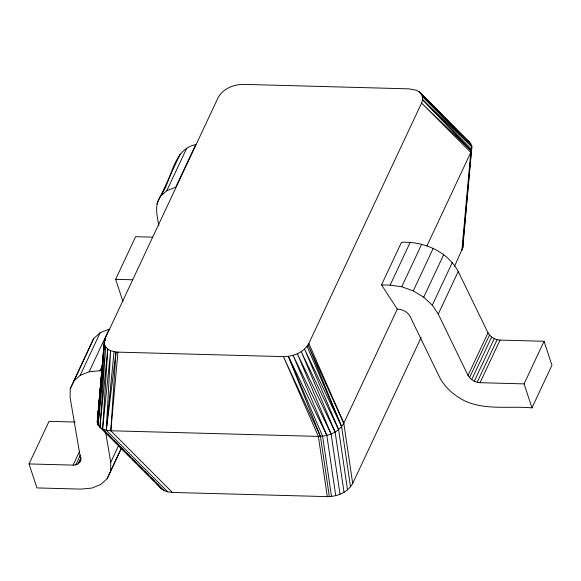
<?xml version="1.0" encoding="UTF-8"?>
<svg xmlns="http://www.w3.org/2000/svg" width="581" height="581" viewBox="0 0 581 581"><rect width="100%" height="100%" fill="white"/><g stroke="black" fill="none" stroke-linecap="round" stroke-linejoin="round"><path stroke-width="0.87" d="M73.693 381.18L80.178 375.341L89.162 371.76L109.141 329.158L100.157 332.739L93.672 338.578L70.243 388.805L70.112 397.578L80.519 458.416C81.318 462.665 76.881 465.461 73.075 465.127L29.05 463.928L36.937 487.924L80.962 489.115L91.704 488.098L100.687 484.518L107.173 478.679L121.393 448.365M107.173 478.679L110.622 471.053L110.753 462.28L105.698 432.758M160.276 196.567L166.762 190.728L175.745 187.147L195.724 144.546C171.983 149.666 172.354 180.183 160.276 196.567C154.299 205.253 157.088 215.943 158.838 225.493M454.545 266.272L462.81 247.753L471.823 146.666L470.951 144.03L469.128 141.749L419.228 91.863L416.359 90.258L409.031 88.857L243.562 84.368C233.787 84.368 222.944 88.566 218.158 97.564L105.437 337.91L104.406 341.345L97.252 422.285L98.124 424.922L99.947 427.202L161.474 488.868L164.14 490.633L167.815 491.889L172.354 492.434L327.292 496.632C337.14 496.704 347.816 492.383 352.696 483.436L421.109 337.568M462.81 247.753L462.875 244.95M164.14 490.633L102.605 428.967L107.783 349.13L105.706 346.988L104.558 344.431L104.406 341.345L97.252 422.285L104.558 344.431L98.124 424.922L99.409 426.207M172.354 492.434L110.818 430.768L115.997 352.013L110.644 350.735L107.783 349.13L99.947 427.202L102.605 428.967L106.287 430.23L110.818 430.768L318.388 436.404C328.236 436.469 338.912 432.148 343.792 423.2L397.302 309.107L381.521 284.901L401.5 242.299C423.745 241.282 447.37 251.304 458.235 271.487L488.004 332.848C490.364 337.191 495.179 339.798 500.038 340.088L544.063 341.279L551.95 365.275L531.971 407.877C509.675 405.792 485.839 410.549 464.815 400.919C454.502 395.668 445.329 388.043 439.817 377.73L410.048 316.369C407.572 311.815 402.401 309.165 397.302 309.107M99.947 427.202L105.706 346.988L98.124 424.922M97.325 419.482L97.935 415.292M98.487 408.98L98.095 413.483L98.479 409.895M98.647 407.172L99.039 402.662M99.198 400.861L100.774 382.828M100.934 381.02L104.406 341.345M110.818 430.768L117.972 352.137L283.441 356.632C293.216 356.625 304.059 352.435 308.845 343.429L421.566 103.084C423.433 99.3 422.772 94.42 419.228 91.863L442.533 115.604M461.851 250.701L470.792 152.418L471.75 149.47L422.605 99.649L471.823 146.666L471.489 150.276M462.432 249.242L471.373 150.958L422.605 99.649M97.702 417.993L97.877 416.192M98.741 407.194L99.09 403.599M99.351 400.897L99.612 398.196M99.961 394.601L100.222 391.899M100.658 387.404L100.833 385.602M114.058 351.73L106.287 430.23L167.815 491.889M102.605 428.967L110.644 350.735L106.287 430.23L115.997 352.013L117.972 352.137M93.672 338.578L70.243 388.805M180.255 153.965L156.826 204.192M29.05 463.928L49.029 421.327L75.087 422.031M122.961 301.597L115.634 279.323L135.613 236.714L152.687 237.179M80.178 375.341L100.157 332.739M166.762 190.728L186.741 148.126M89.162 371.76L99.903 370.743L102.59 365.006M73.075 465.127L79.604 451.197M75.762 464.873L80.374 455.039M78.007 463.972L81.079 457.421M79.626 462.512L81.166 459.237M110.753 462.28L118.822 445.075M110.622 471.053L121.378 448.111M381.521 284.901L390.127 285.133L410.106 242.531M390.127 285.133L401.732 286.76L421.719 244.158M426.904 245.988L470.792 152.418L421.566 103.084L471.373 150.958M544.063 341.279L524.084 383.881L480.059 382.69C475.2 382.4 470.385 379.792 468.025 375.449L438.256 314.089L432.3 305.148L423.731 297.196L413.258 290.899L433.237 248.298M423.731 297.196L443.717 254.594M432.3 305.148L452.279 262.547M438.256 314.089L458.235 271.487M468.025 375.449L488.004 332.848M469.513 377.686L489.492 335.084M471.656 379.676L491.635 337.067M474.27 381.245L494.257 338.643M477.154 382.283L497.133 339.682M480.059 382.69L500.038 340.088M115.634 279.323L132.708 279.781M99.903 370.743L101.624 370.787M401.732 286.76L413.258 290.899M467.131 140.428L469.128 141.749M101.973 428.778L105.176 431.988M107.739 434.559L110.942 437.769M114.152 440.979L117.355 444.196M119.918 446.76L123.76 450.616M126.324 453.187L130.173 457.036M132.098 458.968L135.939 462.817M138.503 465.388L142.352 469.245M144.27 471.169L148.758 475.665M150.682 477.597L154.531 481.446M156.449 483.377L161.474 488.868M421.305 94.006L470.951 144.03L422.445 96.562L471.823 146.666M445.053 118.168L448.83 122.017M452.606 125.866L454.502 127.791M329.34 496.617L320.436 436.382L288.365 356.349L326.842 435.423L335.738 495.658M344.032 492.267L335.128 432.032L297.341 353.735L331.112 434.014L340.016 494.249M331.112 434.014L293.115 355.318L326.842 435.423M347.511 489.841L338.607 429.606L301.234 351.614L335.128 432.032M320.436 436.382L283.441 356.632L318.388 436.404L327.292 496.632M352.696 483.436L343.792 423.2L308.061 344.882L341.621 426.607L350.525 486.834M308.845 343.429L343.792 423.2M307.051 346.356L341.621 426.607L304.524 349.087L338.607 429.606M288.365 356.349L322.593 436.208L331.497 496.443M524.084 383.881L531.971 407.877M105.437 337.91L105.19 340.619L105.437 337.91"/></g></svg>
